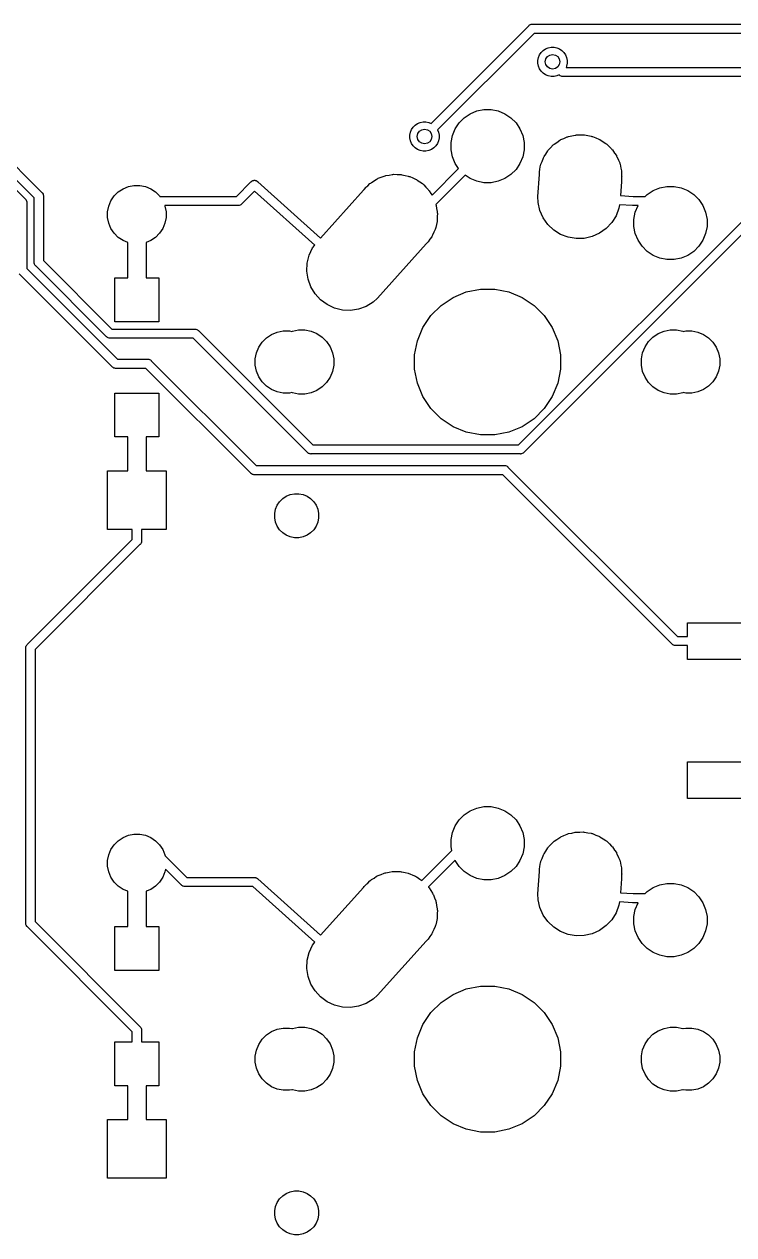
# Model space of a CAD drawing. Extents: x 53 to 306, y -113 to -54.
# Drawn here: x 239.74 to 259.14, y -90.53 to -57.44 of the extents above; entities that cross this region are included whole.
import ezdxf

# ---------------------------------------------------------------- set-up
doc = ezdxf.new("R2010")
doc.units = 0
doc.layers.add('BLACK', color=7, linetype='CONTINUOUS')

msp = doc.modelspace()

# ---------------------------------------------------------------- linework, layer by layer
at = {"layer": 'BLACK', "linetype": 'CONTINUOUS'}
for p, q in [((250.869, -60.1545), (253.538, -57.4854)), ((253.538, -57.4854), (253.542, -57.4807)), ((253.542, -57.4807), (253.547, -57.4768)), ((253.547, -57.4768), (253.561, -57.4651)), ((253.547, -57.4768), (253.547, -57.4768)), ((253.561, -57.4651), (253.583, -57.4535)), ((253.583, -57.4535), (253.606, -57.4463)), ((253.606, -57.4463), (253.625, -57.4445)), ((253.625, -57.4445), (253.631, -57.4439)), ((253.625, -57.4445), (253.625, -57.4445)), ((253.631, -57.4439), (253.637, -57.4445)), ((253.637, -57.4445), (277.527, -57.4445)), ((240.018, -62.1866), (235.656, -57.825)), ((235.801, -57.616), (240.227, -62.0421)), ((253.683, -57.6945), (251.046, -60.3313)), ((277.482, -57.6945), (253.683, -57.6945)), ((253.834, -58.2817), (253.878, -58.2162)), ((253.878, -58.2162), (253.933, -58.1605)), ((253.933, -58.1605), (253.999, -58.1167)), ((253.999, -58.1167), (254.072, -58.0866)), ((254.072, -58.0866), (254.149, -58.0712)), ((254.149, -58.0712), (254.228, -58.0712)), ((254.228, -58.0712), (254.305, -58.0866)), ((254.305, -58.0866), (254.378, -58.1167)), ((254.378, -58.1167), (254.443, -58.1605)), ((254.443, -58.1605), (254.499, -58.2162)), ((254.499, -58.2162), (254.543, -58.2817)), ((253.788, -58.4318), (253.804, -58.3545)), ((253.788, -58.5106), (253.788, -58.4318)), ((253.804, -58.5879), (253.788, -58.5106)), ((253.804, -58.3545), (253.834, -58.2817)), ((254.543, -58.2817), (254.573, -58.3545)), ((254.573, -58.3545), (254.588, -58.4318)), ((254.588, -58.5106), (254.573, -58.5879)), ((254.588, -58.4318), (254.588, -58.5106)), ((253.834, -58.6607), (253.804, -58.5879)), ((253.878, -58.7262), (253.834, -58.6607)), ((253.933, -58.7819), (253.878, -58.7262)), ((253.999, -58.8257), (253.933, -58.7819)), ((254.072, -58.8558), (253.999, -58.8257)), ((254.149, -58.8712), (254.072, -58.8558)), ((254.228, -58.8712), (254.149, -58.8712)), ((254.305, -58.8558), (254.228, -58.8712)), ((254.37, -58.8291), (254.305, -58.8558)), ((254.375, -58.835), (254.37, -58.8291)), ((254.379, -58.8397), (254.375, -58.835)), ((254.384, -58.8436), (254.379, -58.8397)), ((254.397, -58.854), (254.384, -58.8436)), ((254.384, -58.8436), (254.384, -58.8436)), ((254.398, -58.8553), (254.397, -58.854)), ((254.42, -58.8669), (254.398, -58.8553)), ((254.444, -58.8741), (254.42, -58.8669)), ((254.462, -58.8759), (254.444, -58.8741)), ((254.468, -58.8765), (254.462, -58.8759)), ((254.462, -58.8759), (254.462, -58.8759)), ((254.474, -58.8759), (254.468, -58.8765)), ((276.631, -58.8759), (254.474, -58.8759)), ((254.573, -58.5879), (254.557, -58.6259)), ((254.557, -58.6259), (276.677, -58.6259)), ((236.434, -58.886), (239.776, -62.2287)), ((253.261, -68.9381), (262.846, -59.3524)), ((251.938, -59.8888), (252.12, -59.8134)), ((252.12, -59.8134), (252.314, -59.775)), ((252.314, -59.775), (252.51, -59.775)), ((252.51, -59.775), (252.704, -59.8134)), ((252.704, -59.8134), (252.886, -59.8888)), ((262.991, -59.5615), (253.405, -69.1471)), ((250.377, -60.2574), (250.433, -60.2017)), ((250.433, -60.2017), (250.498, -60.1579)), ((250.498, -60.1579), (250.571, -60.1278)), ((250.571, -60.1278), (250.649, -60.1124)), ((250.649, -60.1124), (250.727, -60.1124)), ((250.727, -60.1124), (250.805, -60.1278)), ((250.805, -60.1278), (250.869, -60.1545)), ((251.526, -60.3013), (251.635, -60.1375)), ((251.635, -60.1375), (251.775, -59.9982)), ((251.775, -59.9982), (251.938, -59.8888)), ((252.886, -59.8888), (253.049, -59.9982)), ((253.049, -59.9982), (253.189, -60.1375)), ((253.189, -60.1375), (253.298, -60.3013)), ((250.288, -60.473), (250.303, -60.3957)), ((250.288, -60.5518), (250.288, -60.473)), ((250.303, -60.3957), (250.333, -60.3229)), ((250.333, -60.3229), (250.377, -60.2574)), ((251.046, -60.3313), (251.073, -60.3957)), ((251.073, -60.3957), (251.088, -60.473)), ((251.088, -60.473), (251.088, -60.5518)), ((251.412, -60.6765), (251.45, -60.4833)), ((251.45, -60.4833), (251.526, -60.3013)), ((253.298, -60.3013), (253.374, -60.4833)), ((253.374, -60.4833), (253.412, -60.6765)), ((254.499, -60.5649), (254.591, -60.5236)), ((254.591, -60.5236), (254.609, -60.5195)), ((254.609, -60.5195), (254.624, -60.5132)), ((254.624, -60.5132), (254.712, -60.4958)), ((254.712, -60.4958), (254.807, -60.4738)), ((254.807, -60.4738), (254.825, -60.4733)), ((254.825, -60.4733), (254.841, -60.47)), ((254.841, -60.47), (254.934, -60.47)), ((254.934, -60.47), (255.028, -60.4671)), ((255.028, -60.4671), (255.045, -60.47)), ((255.045, -60.47), (255.063, -60.47)), ((255.063, -60.47), (255.156, -60.4886)), ((255.156, -60.4886), (255.247, -60.5038)), ((255.247, -60.5038), (255.263, -60.5097)), ((255.263, -60.5097), (255.28, -60.5132)), ((255.28, -60.5132), (255.371, -60.5509)), ((250.303, -60.6291), (250.288, -60.5518)), ((250.333, -60.7019), (250.303, -60.6291)), ((250.377, -60.7674), (250.333, -60.7019)), ((250.433, -60.8231), (250.377, -60.7674)), ((250.498, -60.8669), (250.433, -60.8231)), ((250.571, -60.897), (250.498, -60.8669)), ((250.877, -60.8669), (250.805, -60.897)), ((250.943, -60.8231), (250.877, -60.8669)), ((250.999, -60.7674), (250.943, -60.8231)), ((251.042, -60.7019), (250.999, -60.7674)), ((251.073, -60.6291), (251.042, -60.7019)), ((251.088, -60.5518), (251.073, -60.6291)), ((251.412, -60.8735), (251.412, -60.6765)), ((253.412, -60.6765), (253.412, -60.8735)), ((254.078, -60.8779), (254.136, -60.8198)), ((254.136, -60.8198), (254.208, -60.7431)), ((254.208, -60.7431), (254.224, -60.732)), ((254.224, -60.732), (254.235, -60.7212)), ((254.235, -60.7212), (254.305, -60.6744)), ((254.305, -60.6744), (254.389, -60.6145)), ((254.389, -60.6145), (254.406, -60.6068)), ((254.406, -60.6068), (254.419, -60.598)), ((254.419, -60.598), (254.499, -60.5649)), ((255.371, -60.5509), (255.454, -60.5824)), ((255.454, -60.5824), (255.468, -60.591)), ((255.468, -60.591), (255.485, -60.598)), ((255.485, -60.598), (255.569, -60.6542)), ((255.569, -60.6542), (255.642, -60.6999)), ((255.642, -60.6999), (255.653, -60.7107)), ((255.653, -60.7107), (255.669, -60.7212)), ((255.669, -60.7212), (255.742, -60.7944)), ((255.742, -60.7944), (255.803, -60.8518)), ((255.803, -60.8518), (255.812, -60.8643)), ((255.812, -60.8643), (255.826, -60.8779)), ((250.649, -60.9124), (250.571, -60.897)), ((250.727, -60.9124), (250.649, -60.9124)), ((250.805, -60.897), (250.727, -60.9124)), ((251.45, -61.0667), (251.412, -60.8735)), ((251.526, -61.2487), (251.45, -61.0667)), ((253.374, -61.0667), (253.298, -61.2487)), ((253.412, -60.8735), (253.374, -61.0667)), ((253.87, -61.2668), (253.901, -61.1936)), ((253.901, -61.1936), (253.939, -61.0923)), ((253.939, -61.0923), (253.949, -61.0756)), ((253.949, -61.0756), (253.955, -61.0621)), ((253.955, -61.0621), (254, -60.9952)), ((254, -60.9952), (254.057, -60.9045)), ((254.057, -60.9045), (254.07, -60.8903)), ((254.07, -60.8903), (254.078, -60.8779)), ((255.826, -60.8779), (255.885, -60.9657)), ((255.885, -60.9657), (255.932, -61.0323)), ((255.932, -61.0323), (255.938, -61.0459)), ((255.938, -61.0459), (255.949, -61.0621)), ((255.949, -61.0621), (255.99, -61.1613)), ((255.99, -61.1613), (256.023, -61.2344)), ((250.893, -62.1176), (251.62, -61.39)), ((251.62, -61.39), (251.526, -61.2487)), ((253.189, -61.4125), (253.049, -61.5518)), ((253.298, -61.2487), (253.189, -61.4125)), ((253.827, -61.4842), (253.842, -61.407)), ((253.827, -61.55), (253.827, -61.4842)), ((253.842, -61.407), (253.86, -61.2995)), ((253.86, -61.2995), (253.867, -61.281)), ((253.867, -61.281), (253.87, -61.2668)), ((256.023, -61.2344), (256.026, -61.2486)), ((256.026, -61.2486), (256.034, -61.2668)), ((256.034, -61.2668), (256.055, -61.3733)), ((256.055, -61.3733), (256.073, -61.4504)), ((256.073, -61.4504), (256.073, -61.4647)), ((256.073, -61.4647), (256.077, -61.4842)), ((256.077, -61.4842), (256.077, -61.5933)), ((242.591, -61.8787), (242.745, -61.848)), ((242.745, -61.848), (242.903, -61.848)), ((242.903, -61.848), (243.057, -61.8787)), ((245.548, -62.1477), (245.943, -61.753)), ((245.943, -61.753), (245.945, -61.7508)), ((245.945, -61.7508), (245.952, -61.7444)), ((245.952, -61.7444), (245.954, -61.742)), ((245.954, -61.742), (245.956, -61.7402)), ((245.956, -61.7402), (245.963, -61.7342)), ((245.963, -61.7342), (245.966, -61.7324)), ((245.966, -61.7324), (245.968, -61.7303)), ((245.968, -61.7303), (245.976, -61.7261)), ((245.976, -61.7261), (245.984, -61.7214)), ((245.984, -61.7214), (245.987, -61.7203)), ((245.987, -61.7203), (245.99, -61.7187)), ((245.99, -61.7187), (245.999, -61.7161)), ((245.999, -61.7161), (246.007, -61.713)), ((246.007, -61.713), (246.01, -61.7125)), ((246.01, -61.7125), (246.014, -61.7115)), ((246.014, -61.7115), (246.023, -61.7106)), ((246.023, -61.7106), (246.031, -61.7093)), ((246.031, -61.7093), (246.035, -61.7094)), ((246.035, -61.7094), (246.038, -61.7091)), ((246.038, -61.7091), (246.047, -61.71)), ((246.047, -61.71), (246.056, -61.7104)), ((246.056, -61.7104), (246.059, -61.7112)), ((246.059, -61.7112), (246.063, -61.7115)), ((246.063, -61.7115), (246.071, -61.7141)), ((246.071, -61.7141), (246.08, -61.7162)), ((246.08, -61.7162), (246.083, -61.7177)), ((246.083, -61.7177), (246.086, -61.7187)), ((246.086, -61.7187), (246.094, -61.7229)), ((246.094, -61.7229), (246.102, -61.7266)), ((246.102, -61.7266), (246.105, -61.7287)), ((246.105, -61.7287), (246.108, -61.7303)), ((246.108, -61.7303), (246.115, -61.7359)), ((246.115, -61.7359), (246.117, -61.7376)), ((246.117, -61.7376), (246.12, -61.7398)), ((246.12, -61.7398), (246.127, -61.7459)), ((246.127, -61.7459), (246.129, -61.748)), ((246.129, -61.748), (247.848, -63.2907)), ((249.134, -61.8618), (249.195, -61.8012)), ((249.195, -61.8012), (249.216, -61.7873)), ((249.216, -61.7873), (249.234, -61.7704)), ((249.234, -61.7704), (249.308, -61.7257)), ((249.308, -61.7257), (249.379, -61.678)), ((249.379, -61.678), (249.402, -61.6685)), ((249.402, -61.6685), (249.424, -61.6555)), ((249.424, -61.6555), (249.505, -61.6261)), ((249.505, -61.6261), (249.584, -61.5932)), ((249.584, -61.5932), (249.608, -61.5884)), ((249.608, -61.5884), (249.632, -61.5798)), ((249.632, -61.5798), (249.717, -61.5667)), ((249.717, -61.5667), (249.801, -61.55)), ((249.801, -61.55), (249.826, -61.55)), ((249.826, -61.55), (249.851, -61.5462)), ((249.851, -61.5462), (249.937, -61.55)), ((249.937, -61.55), (250.023, -61.55)), ((250.023, -61.55), (250.047, -61.5549)), ((250.047, -61.5549), (250.072, -61.556)), ((250.072, -61.556), (250.156, -61.5765)), ((250.156, -61.5765), (250.24, -61.5932)), ((250.24, -61.5932), (250.263, -61.6028)), ((250.263, -61.6028), (250.287, -61.6087)), ((250.287, -61.6087), (250.365, -61.6451)), ((250.365, -61.6451), (250.445, -61.678)), ((250.445, -61.678), (250.466, -61.6919)), ((250.466, -61.6919), (250.488, -61.7025)), ((250.488, -61.7025), (250.558, -61.7534)), ((250.558, -61.7534), (250.629, -61.8012)), ((250.629, -61.8012), (250.647, -61.8188)), ((250.647, -61.8188), (250.667, -61.8336)), ((250.667, -61.8336), (250.725, -61.897)), ((251.797, -61.5668), (250.998, -62.3662)), ((251.938, -61.6612), (251.797, -61.5668)), ((252.12, -61.7366), (251.938, -61.6612)), ((252.314, -61.775), (252.12, -61.7366)), ((252.51, -61.775), (252.314, -61.775)), ((252.704, -61.7366), (252.51, -61.775)), ((252.886, -61.6612), (252.704, -61.7366)), ((253.049, -61.5518), (252.886, -61.6612)), ((253.786, -62.1536), (253.827, -61.55)), ((256.069, -61.7471), (256.043, -62.1268)), ((256.077, -61.7058), (256.069, -61.7471)), ((256.077, -61.5933), (256.078, -61.6163)), ((256.078, -61.6163), (256.077, -61.6265)), ((256.077, -61.6265), (256.077, -61.7058)), ((240.018, -63.9475), (240.018, -62.1866)), ((240.227, -62.0421), (240.232, -62.046)), ((240.232, -62.046), (240.235, -62.0507)), ((240.235, -62.0507), (240.235, -62.0507)), ((240.235, -62.0507), (240.244, -62.0617)), ((240.244, -62.0617), (240.247, -62.065)), ((240.247, -62.065), (240.259, -62.0867)), ((240.259, -62.0867), (240.266, -62.1103)), ((240.266, -62.1103), (240.268, -62.1287)), ((240.268, -62.1287), (240.268, -62.1287)), ((240.268, -62.1287), (240.268, -62.1348)), ((240.268, -62.1348), (240.268, -62.1409)), ((240.268, -62.1409), (240.268, -63.9018)), ((242.115, -62.2691), (242.203, -62.138)), ((242.203, -62.138), (242.314, -62.0266)), ((242.314, -62.0266), (242.445, -61.939)), ((242.445, -61.939), (242.591, -61.8787)), ((243.057, -61.8787), (243.203, -61.939)), ((243.203, -61.939), (243.334, -62.0266)), ((243.334, -62.0266), (243.445, -62.138)), ((243.445, -62.138), (243.452, -62.1477)), ((243.452, -62.1477), (245.548, -62.1477)), ((246.043, -62.0068), (245.693, -62.3567)), ((247.686, -63.4813), (246.043, -62.0068)), ((247.848, -63.2907), (249.021, -61.9833)), ((249.021, -61.9833), (249.038, -61.9579)), ((249.038, -61.9579), (249.095, -61.9012)), ((249.095, -61.9012), (249.112, -61.8825)), ((249.112, -61.8825), (249.134, -61.8618)), ((250.725, -61.897), (250.786, -61.9579)), ((250.786, -61.9579), (250.8, -61.9786)), ((250.8, -61.9786), (250.817, -61.997)), ((250.817, -61.997), (250.861, -62.0705)), ((250.861, -62.0705), (250.893, -62.1176)), ((253.791, -62.3196), (253.786, -62.1536)), ((256.043, -62.1268), (256.39, -62.1504)), ((256.39, -62.1504), (256.722, -62.1504)), ((256.722, -62.1504), (256.775, -62.0982)), ((256.775, -62.0982), (256.938, -61.9888)), ((256.938, -61.9888), (257.12, -61.9134)), ((257.12, -61.9134), (257.314, -61.875)), ((257.314, -61.875), (257.51, -61.875)), ((257.51, -61.875), (257.704, -61.9134)), ((257.704, -61.9134), (257.886, -61.9888)), ((257.886, -61.9888), (258.049, -62.0982)), ((258.049, -62.0982), (258.189, -62.2375)), ((239.776, -62.2287), (239.781, -62.2326)), ((239.781, -62.2326), (239.785, -62.2373)), ((239.785, -62.2373), (239.785, -62.2373)), ((239.785, -62.2373), (239.795, -62.2491)), ((239.795, -62.2491), (239.797, -62.2516)), ((239.797, -62.2516), (239.808, -62.2733)), ((239.808, -62.2733), (239.816, -62.2969)), ((239.816, -62.2969), (239.817, -62.3153)), ((239.817, -62.3153), (239.817, -62.3153)), ((239.817, -62.3153), (239.818, -62.3214)), ((239.818, -62.3214), (239.817, -62.3275)), ((239.817, -62.3275), (239.817, -64.1214)), ((242.024, -62.5692), (242.055, -62.4146)), ((242.055, -62.4146), (242.115, -62.2691)), ((245.594, -62.3977), (243.586, -62.3977)), ((243.586, -62.3977), (243.593, -62.4146)), ((243.593, -62.4146), (243.624, -62.5692)), ((245.6, -62.3983), (245.594, -62.3977)), ((245.606, -62.3977), (245.6, -62.3983)), ((245.625, -62.3959), (245.606, -62.3977)), ((245.606, -62.3977), (245.606, -62.3977)), ((245.648, -62.3887), (245.625, -62.3959)), ((245.67, -62.3771), (245.648, -62.3887)), ((245.689, -62.3615), (245.67, -62.3771)), ((245.693, -62.3567), (245.689, -62.3615)), ((250.998, -62.3662), (250.999, -62.3714)), ((250.999, -62.3714), (251.007, -62.3948)), ((251.007, -62.3948), (251.02, -62.4796)), ((251.02, -62.4796), (251.037, -62.5642)), ((253.841, -62.5356), (253.791, -62.3196)), ((256.003, -62.4704), (255.925, -62.6776)), ((256.019, -62.3757), (256.003, -62.4704)), ((256.375, -62.4), (256.019, -62.3757)), ((256.379, -62.4004), (256.375, -62.4)), ((256.381, -62.4004), (256.379, -62.4004)), ((256.383, -62.4005), (256.381, -62.4004)), ((256.387, -62.4004), (256.383, -62.4005)), ((256.526, -62.4004), (256.387, -62.4004)), ((256.45, -62.5833), (256.526, -62.4013)), ((256.526, -62.4013), (256.526, -62.4004)), ((258.189, -62.2375), (258.298, -62.4013)), ((258.298, -62.4013), (258.374, -62.5833)), ((242.024, -62.7268), (242.024, -62.5692)), ((242.055, -62.8814), (242.024, -62.7268)), ((243.624, -62.7268), (243.593, -62.8814)), ((243.624, -62.5692), (243.624, -62.7268)), ((251.031, -62.8352), (251.011, -62.9185)), ((251.032, -62.8104), (251.031, -62.8352)), ((251.037, -62.7858), (251.032, -62.8104)), ((251.037, -62.5642), (251.037, -62.5892)), ((251.037, -62.5892), (251.041, -62.6139)), ((251.041, -62.6139), (251.037, -62.6995)), ((251.037, -62.6995), (251.037, -62.7858)), ((253.932, -62.7377), (253.841, -62.5356)), ((254.06, -62.9181), (253.932, -62.7377)), ((255.925, -62.6776), (255.807, -62.8655)), ((256.412, -62.7765), (256.45, -62.5833)), ((256.412, -62.9735), (256.412, -62.7765)), ((258.374, -62.5833), (258.412, -62.7765)), ((258.412, -62.7765), (258.412, -62.9735)), ((242.115, -63.0269), (242.055, -62.8814)), ((242.203, -63.158), (242.115, -63.0269)), ((242.314, -63.2694), (242.203, -63.158)), ((243.445, -63.158), (243.334, -63.2694)), ((243.533, -63.0269), (243.445, -63.158)), ((243.593, -62.8814), (243.533, -63.0269)), ((250.942, -63.1282), (250.909, -63.2079)), ((250.978, -63.0505), (250.942, -63.1282)), ((250.984, -63.0263), (250.978, -63.0505)), ((250.994, -63.0031), (250.984, -63.0263)), ((251.011, -62.9185), (250.994, -63.0031)), ((254.221, -63.07), (254.06, -62.9181)), ((254.409, -63.1876), (254.221, -63.07)), ((255.475, -63.1555), (255.273, -63.2464)), ((255.655, -63.0269), (255.475, -63.1555)), ((255.807, -62.8655), (255.655, -63.0269)), ((256.45, -63.1667), (256.412, -62.9735)), ((256.526, -63.3487), (256.45, -63.1667)), ((258.374, -63.1667), (258.298, -63.3487)), ((258.412, -62.9735), (258.374, -63.1667)), ((242.445, -63.357), (242.314, -63.2694)), ((242.574, -63.4104), (242.445, -63.357)), ((242.574, -64.373), (242.574, -63.4104)), ((243.203, -63.357), (243.074, -63.4104)), ((243.074, -63.4104), (243.074, -64.373)), ((243.334, -63.2694), (243.203, -63.357)), ((247.629, -63.5587), (247.686, -63.4813)), ((250.729, -63.4491), (249.402, -64.9274)), ((250.786, -63.3921), (250.729, -63.4491)), ((250.834, -63.3204), (250.786, -63.3921)), ((250.885, -63.2513), (250.834, -63.3204)), ((250.895, -63.2287), (250.885, -63.2513)), ((250.909, -63.2079), (250.895, -63.2287)), ((254.617, -63.2662), (254.409, -63.1876)), ((254.835, -63.3028), (254.617, -63.2662)), ((255.057, -63.2962), (254.835, -63.3028)), ((255.273, -63.2464), (255.057, -63.2962)), ((256.635, -63.5125), (256.526, -63.3487)), ((256.775, -63.6518), (256.635, -63.5125)), ((258.189, -63.5125), (258.049, -63.6518)), ((258.298, -63.3487), (258.189, -63.5125)), ((247.483, -63.9747), (247.536, -63.7595)), ((247.536, -63.7595), (247.629, -63.5587)), ((256.938, -63.7612), (256.775, -63.6518)), ((257.12, -63.8366), (256.938, -63.7612)), ((257.314, -63.875), (257.12, -63.8366)), ((257.704, -63.8366), (257.51, -63.875)), ((257.886, -63.7612), (257.704, -63.8366)), ((258.049, -63.6518), (257.886, -63.7612)), ((239.817, -64.1214), (242.295, -66.5988)), ((240.017, -63.9536), (240.018, -63.9475)), ((240.02, -63.9781), (240.017, -63.9536)), ((240.027, -64.0017), (240.02, -63.9781)), ((240.038, -64.0234), (240.027, -64.0017)), ((240.046, -64.0331), (240.038, -64.0234)), ((240.054, -64.0424), (240.046, -64.0331)), ((240.059, -64.0463), (240.054, -64.0424)), ((241.995, -65.9825), (240.059, -64.0463)), ((240.268, -63.9018), (242.139, -65.7734)), ((247.473, -64.1961), (247.483, -63.9747)), ((257.51, -63.875), (257.314, -63.875)), ((242.15, -66.8079), (239.608, -64.2659)), ((242.224, -65.573), (242.224, -64.373)), ((242.224, -64.373), (242.574, -64.373)), ((243.074, -64.373), (243.424, -64.373)), ((243.424, -64.373), (243.424, -65.573)), ((247.507, -64.4152), (247.473, -64.1961)), ((247.583, -64.6234), (247.507, -64.4152)), ((247.697, -64.813), (247.583, -64.6234)), ((247.847, -64.9764), (247.697, -64.813)), ((251.468, -64.908), (251.83, -64.7577)), ((251.83, -64.7577), (252.216, -64.6811)), ((252.216, -64.6811), (252.608, -64.6811)), ((252.608, -64.6811), (252.994, -64.7577)), ((252.994, -64.7577), (253.356, -64.908)), ((248.026, -65.1075), (247.847, -64.9764)), ((248.227, -65.2013), (248.026, -65.1075)), ((249.09, -65.1545), (248.882, -65.2302)), ((249.28, -65.0396), (249.09, -65.1545)), ((249.402, -64.9274), (249.28, -65.0396)), ((250.863, -65.404), (251.141, -65.1262)), ((251.141, -65.1262), (251.468, -64.908)), ((253.356, -64.908), (253.683, -65.1262)), ((253.683, -65.1262), (253.961, -65.404)), ((248.442, -65.254), (248.227, -65.2013)), ((248.663, -65.2638), (248.442, -65.254)), ((248.882, -65.2302), (248.663, -65.2638)), ((250.645, -65.7305), (250.863, -65.404)), ((253.961, -65.404), (254.179, -65.7305)), ((242.139, -65.7734), (244.409, -65.7734)), ((243.424, -65.573), (242.224, -65.573)), ((244.409, -65.7734), (244.415, -65.7728)), ((244.415, -65.7728), (244.421, -65.7734)), ((244.421, -65.7734), (244.421, -65.7734)), ((244.421, -65.7734), (244.44, -65.7752)), ((244.44, -65.7752), (244.463, -65.7824)), ((244.463, -65.7824), (244.485, -65.794)), ((244.485, -65.794), (244.504, -65.8096)), ((244.504, -65.8096), (244.508, -65.8144)), ((244.508, -65.8144), (247.632, -68.9381)), ((246.664, -65.8577), (246.828, -65.825)), ((246.828, -65.825), (246.996, -65.825)), ((246.996, -65.825), (247.065, -65.8387)), ((247.077, -65.8336), (247.246, -65.8)), ((247.246, -65.8), (247.418, -65.8)), ((247.418, -65.8), (247.587, -65.8336)), ((250.495, -66.0934), (250.645, -65.7305)), ((254.179, -65.7305), (254.329, -66.0934)), ((257.237, -65.8336), (257.406, -65.8)), ((257.406, -65.8), (257.578, -65.8)), ((257.578, -65.8), (257.747, -65.8336)), ((257.759, -65.8387), (257.828, -65.825)), ((257.828, -65.825), (257.996, -65.825)), ((257.996, -65.825), (258.16, -65.8577)), ((241.999, -65.9872), (241.995, -65.9825)), ((242.003, -65.9911), (241.999, -65.9872)), ((242.009, -65.9953), (242.003, -65.9911)), ((242.003, -65.9911), (242.003, -65.9911)), ((242.018, -66.0028), (242.009, -65.9953)), ((242.039, -66.0144), (242.018, -66.0028)), ((242.063, -66.0216), (242.039, -66.0144)), ((242.081, -66.0234), (242.063, -66.0216)), ((242.087, -66.024), (242.081, -66.0234)), ((242.081, -66.0234), (242.081, -66.0234)), ((242.094, -66.0234), (242.087, -66.024)), ((244.363, -66.0234), (242.094, -66.0234)), ((247.487, -69.1472), (244.363, -66.0234)), ((246.159, -66.2724), (246.252, -66.1332)), ((246.252, -66.1332), (246.37, -66.0148)), ((246.37, -66.0148), (246.509, -65.9217)), ((246.509, -65.9217), (246.664, -65.8577)), ((247.065, -65.8387), (247.077, -65.8336)), ((247.587, -65.8336), (247.746, -65.8996)), ((247.746, -65.8996), (247.89, -65.9953)), ((247.89, -65.9953), (248.012, -66.1172)), ((248.012, -66.1172), (248.107, -66.2605)), ((250.418, -66.4786), (250.495, -66.0934)), ((254.329, -66.0934), (254.406, -66.4786)), ((256.717, -66.2605), (256.812, -66.1172)), ((256.812, -66.1172), (256.934, -65.9953)), ((256.934, -65.9953), (257.078, -65.8996)), ((257.078, -65.8996), (257.237, -65.8336)), ((257.747, -65.8336), (257.759, -65.8387)), ((258.16, -65.8577), (258.315, -65.9217)), ((258.315, -65.9217), (258.454, -66.0148)), ((258.454, -66.0148), (258.572, -66.1332)), ((258.572, -66.1332), (258.665, -66.2724)), ((246.062, -66.5913), (246.095, -66.4271)), ((246.095, -66.4271), (246.159, -66.2724)), ((248.107, -66.2605), (248.173, -66.4198)), ((248.173, -66.4198), (248.207, -66.5888)), ((250.418, -66.8714), (250.418, -66.4786)), ((254.406, -66.4786), (254.406, -66.8714)), ((256.617, -66.5888), (256.651, -66.4198)), ((256.651, -66.4198), (256.717, -66.2605)), ((258.665, -66.2724), (258.729, -66.4271)), ((258.729, -66.4271), (258.762, -66.5913)), ((242.154, -66.8126), (242.15, -66.8079)), ((242.159, -66.8165), (242.154, -66.8126)), ((242.173, -66.8282), (242.159, -66.8165)), ((242.159, -66.8165), (242.159, -66.8165)), ((242.295, -66.5988), (243.118, -66.5988)), ((243.118, -66.5988), (243.124, -66.5982)), ((243.124, -66.5982), (243.13, -66.5988)), ((243.13, -66.5988), (243.13, -66.5988)), ((243.13, -66.5988), (243.149, -66.6006)), ((243.149, -66.6006), (243.172, -66.6078)), ((243.172, -66.6078), (243.194, -66.6194)), ((243.194, -66.6194), (243.213, -66.635)), ((243.213, -66.635), (243.217, -66.6398)), ((243.217, -66.6398), (246.081, -69.5039)), ((246.062, -66.7587), (246.062, -66.5913)), ((246.095, -66.9229), (246.062, -66.7587)), ((248.207, -66.7612), (248.173, -66.9302)), ((248.207, -66.5888), (248.207, -66.7612)), ((256.617, -66.7612), (256.617, -66.5888)), ((256.651, -66.9302), (256.617, -66.7612)), ((258.762, -66.7587), (258.729, -66.9229)), ((258.762, -66.5913), (258.762, -66.7587)), ((242.195, -66.8398), (242.173, -66.8282)), ((242.218, -66.847), (242.195, -66.8398)), ((242.237, -66.8488), (242.218, -66.847)), ((242.243, -66.8494), (242.237, -66.8488)), ((242.237, -66.8488), (242.237, -66.8488)), ((242.249, -66.8488), (242.243, -66.8494)), ((243.072, -66.8488), (242.249, -66.8488)), ((245.937, -69.7129), (243.072, -66.8488)), ((246.159, -67.0776), (246.095, -66.9229)), ((246.252, -67.2168), (246.159, -67.0776)), ((248.107, -67.0895), (248.012, -67.2328)), ((248.173, -66.9302), (248.107, -67.0895)), ((250.495, -67.2566), (250.418, -66.8714)), ((254.406, -66.8714), (254.329, -67.2566)), ((256.717, -67.0895), (256.651, -66.9302)), ((256.812, -67.2328), (256.717, -67.0895)), ((258.665, -67.0776), (258.572, -67.2168)), ((258.729, -66.9229), (258.665, -67.0776)), ((246.37, -67.3352), (246.252, -67.2168)), ((246.509, -67.4283), (246.37, -67.3352)), ((246.664, -67.4923), (246.509, -67.4283)), ((247.746, -67.4504), (247.587, -67.5164)), ((247.89, -67.3547), (247.746, -67.4504)), ((248.012, -67.2328), (247.89, -67.3547)), ((250.645, -67.6195), (250.495, -67.2566)), ((254.329, -67.2566), (254.179, -67.6195)), ((256.934, -67.3547), (256.812, -67.2328)), ((257.078, -67.4504), (256.934, -67.3547)), ((257.237, -67.5164), (257.078, -67.4504)), ((258.315, -67.4283), (258.16, -67.4923)), ((258.454, -67.3352), (258.315, -67.4283)), ((258.572, -67.2168), (258.454, -67.3352)), ((242.224, -68.723), (242.224, -67.523)), ((242.224, -67.523), (243.424, -67.523)), ((243.424, -67.523), (243.424, -68.723)), ((246.828, -67.525), (246.664, -67.4923)), ((246.996, -67.525), (246.828, -67.525)), ((247.065, -67.5113), (246.996, -67.525)), ((247.077, -67.5164), (247.065, -67.5113)), ((247.246, -67.55), (247.077, -67.5164)), ((247.418, -67.55), (247.246, -67.55)), ((247.587, -67.5164), (247.418, -67.55)), ((250.863, -67.946), (250.645, -67.6195)), ((254.179, -67.6195), (253.961, -67.946)), ((257.406, -67.55), (257.237, -67.5164)), ((257.578, -67.55), (257.406, -67.55)), ((257.747, -67.5164), (257.578, -67.55)), ((257.759, -67.5113), (257.747, -67.5164)), ((257.828, -67.525), (257.759, -67.5113)), ((257.996, -67.525), (257.828, -67.525)), ((258.16, -67.4923), (257.996, -67.525)), ((251.141, -68.2238), (250.863, -67.946)), ((253.961, -67.946), (253.683, -68.2238)), ((251.468, -68.442), (251.141, -68.2238)), ((251.83, -68.5923), (251.468, -68.442)), ((253.356, -68.442), (252.994, -68.5923)), ((253.683, -68.2238), (253.356, -68.442)), ((242.574, -68.723), (242.224, -68.723)), ((242.574, -69.648), (242.574, -68.723)), ((243.424, -68.723), (243.074, -68.723)), ((243.074, -68.723), (243.074, -69.648)), ((252.216, -68.6689), (251.83, -68.5923)), ((252.608, -68.6689), (252.216, -68.6689)), ((252.994, -68.5923), (252.608, -68.6689)), ((247.632, -68.9381), (253.261, -68.9381)), ((247.491, -69.1519), (247.487, -69.1472)), ((247.496, -69.1558), (247.491, -69.1519)), ((247.51, -69.1675), (247.496, -69.1558)), ((247.519, -69.1725), (247.51, -69.1675)), ((247.532, -69.1791), (247.519, -69.1725)), ((247.555, -69.1863), (247.532, -69.1791)), ((247.574, -69.1881), (247.555, -69.1863)), ((247.58, -69.1887), (247.574, -69.1881)), ((247.574, -69.1881), (247.574, -69.1881)), ((247.586, -69.1881), (247.58, -69.1887)), ((253.306, -69.1881), (247.586, -69.1881)), ((253.313, -69.1887), (253.306, -69.1881)), ((253.319, -69.1881), (253.313, -69.1887)), ((253.337, -69.1863), (253.319, -69.1881)), ((253.319, -69.1881), (253.319, -69.1881)), ((253.361, -69.1791), (253.337, -69.1863)), ((253.382, -69.1675), (253.361, -69.1791)), ((253.401, -69.1519), (253.382, -69.1675)), ((253.405, -69.1471), (253.401, -69.1519)), ((242.024, -71.248), (242.024, -69.648)), ((242.024, -69.648), (242.574, -69.648)), ((243.074, -69.648), (243.624, -69.648)), ((243.624, -69.648), (243.624, -71.248)), ((245.94, -69.7177), (245.937, -69.7129)), ((245.945, -69.7216), (245.94, -69.7177)), ((245.96, -69.7333), (245.945, -69.7216)), ((245.981, -69.7449), (245.96, -69.7333)), ((246.005, -69.7521), (245.981, -69.7449)), ((246.023, -69.7539), (246.005, -69.7521)), ((246.029, -69.7545), (246.023, -69.7539)), ((246.023, -69.7539), (246.023, -69.7539)), ((246.035, -69.7539), (246.029, -69.7545)), ((252.826, -69.7539), (246.035, -69.7539)), ((246.081, -69.5039), (252.871, -69.5039)), ((257.456, -74.3841), (252.826, -69.7539)), ((252.871, -69.5039), (252.878, -69.5033)), ((252.878, -69.5033), (252.884, -69.5039)), ((252.884, -69.5039), (252.884, -69.5039)), ((252.884, -69.5039), (252.902, -69.5057)), ((252.902, -69.5057), (252.926, -69.5129)), ((252.926, -69.5129), (252.947, -69.5245)), ((252.947, -69.5245), (252.966, -69.5401)), ((252.966, -69.5401), (252.97, -69.5449)), ((252.97, -69.5449), (257.6, -74.175)), ((246.726, -70.4925), (246.81, -70.4089)), ((246.81, -70.4089), (246.908, -70.3433)), ((246.908, -70.3433), (247.017, -70.2981)), ((247.017, -70.2981), (247.133, -70.275)), ((247.133, -70.275), (247.251, -70.275)), ((247.251, -70.275), (247.367, -70.2981)), ((247.367, -70.2981), (247.476, -70.3433)), ((247.476, -70.3433), (247.574, -70.4089)), ((247.574, -70.4089), (247.658, -70.4925)), ((246.592, -70.8159), (246.615, -70.7)), ((246.615, -70.7), (246.66, -70.5908)), ((246.66, -70.5908), (246.726, -70.4925)), ((247.658, -70.4925), (247.724, -70.5908)), ((247.724, -70.5908), (247.769, -70.7)), ((247.769, -70.7), (247.792, -70.8159)), ((246.592, -70.9341), (246.592, -70.8159)), ((246.615, -71.05), (246.592, -70.9341)), ((246.66, -71.1592), (246.615, -71.05)), ((247.769, -71.05), (247.724, -71.1592)), ((247.792, -70.9341), (247.769, -71.05)), ((247.792, -70.8159), (247.792, -70.9341)), ((242.699, -71.248), (242.024, -71.248)), ((242.699, -71.5215), (242.699, -71.248)), ((243.624, -71.248), (242.949, -71.248)), ((242.949, -71.248), (242.949, -71.5672)), ((246.726, -71.2575), (246.66, -71.1592)), ((246.81, -71.341), (246.726, -71.2575)), ((246.908, -71.4067), (246.81, -71.341)), ((247.017, -71.4519), (246.908, -71.4067)), ((247.133, -71.475), (247.017, -71.4519)), ((247.367, -71.4519), (247.251, -71.475)), ((247.476, -71.4067), (247.367, -71.4519)), ((247.574, -71.341), (247.476, -71.4067)), ((247.658, -71.2575), (247.574, -71.341)), ((247.724, -71.1592), (247.658, -71.2575)), ((239.832, -74.3886), (242.699, -71.5215)), ((242.908, -71.666), (240.041, -74.5331)), ((242.913, -71.6621), (242.908, -71.666)), ((242.917, -71.6574), (242.913, -71.6621)), ((242.928, -71.6431), (242.917, -71.6574)), ((242.94, -71.6214), (242.928, -71.6431)), ((242.947, -71.5978), (242.94, -71.6214)), ((242.949, -71.5794), (242.947, -71.5978)), ((242.949, -71.5672), (242.95, -71.5733)), ((242.95, -71.5733), (242.949, -71.5794)), ((242.949, -71.5794), (242.949, -71.5794)), ((247.251, -71.475), (247.133, -71.475)), ((257.874, -74.175), (257.874, -73.8)), ((257.874, -73.8), (259.574, -73.8)), ((239.8, -74.4332), (239.812, -74.4115)), ((239.812, -74.4115), (239.827, -74.3925)), ((239.827, -74.3925), (239.832, -74.3886)), ((257.46, -74.3888), (257.456, -74.3841)), ((257.465, -74.3927), (257.46, -74.3888)), ((257.479, -74.4044), (257.465, -74.3927)), ((257.492, -74.4115), (257.479, -74.4044)), ((257.501, -74.416), (257.492, -74.4115)), ((257.524, -74.4232), (257.501, -74.416)), ((257.543, -74.425), (257.524, -74.4232)), ((257.549, -74.4256), (257.543, -74.425)), ((257.543, -74.425), (257.543, -74.425)), ((257.555, -74.425), (257.549, -74.4256)), ((257.874, -74.425), (257.555, -74.425)), ((257.6, -74.175), (257.874, -74.175)), ((257.874, -74.8), (257.874, -74.425)), ((239.79, -74.4813), (239.791, -74.4752)), ((239.791, -74.4874), (239.79, -74.4813)), ((239.791, -74.4752), (239.793, -74.4568)), ((239.791, -74.4752), (239.791, -74.4752)), ((239.791, -82.0126), (239.791, -74.4874)), ((239.793, -74.4568), (239.8, -74.4332)), ((240.041, -74.5331), (240.041, -81.9669)), ((259.574, -74.8), (257.874, -74.8)), ((257.874, -78.6), (257.874, -77.6)), ((257.874, -77.6), (259.574, -77.6)), ((259.574, -78.6), (257.874, -78.6)), ((251.635, -79.1875), (251.775, -79.0482)), ((251.775, -79.0482), (251.938, -78.9388)), ((251.938, -78.9388), (252.12, -78.8634)), ((252.12, -78.8634), (252.314, -78.825)), ((252.314, -78.825), (252.51, -78.825)), ((252.51, -78.825), (252.704, -78.8634)), ((252.704, -78.8634), (252.886, -78.9388)), ((252.886, -78.9388), (253.049, -79.0482)), ((253.049, -79.0482), (253.189, -79.1875)), ((251.45, -79.5333), (251.526, -79.3513)), ((251.526, -79.3513), (251.635, -79.1875)), ((253.189, -79.1875), (253.298, -79.3513)), ((253.298, -79.3513), (253.374, -79.5333)), ((242.314, -79.7556), (242.445, -79.668)), ((242.445, -79.668), (242.591, -79.6077)), ((242.591, -79.6077), (242.745, -79.577)), ((242.745, -79.577), (242.903, -79.577)), ((242.903, -79.577), (243.057, -79.6077)), ((243.057, -79.6077), (243.203, -79.668)), ((243.203, -79.668), (243.334, -79.7556)), ((251.412, -79.7265), (251.45, -79.5333)), ((253.374, -79.5333), (253.412, -79.7265)), ((254.235, -79.7712), (254.305, -79.7244)), ((254.305, -79.7244), (254.389, -79.6645)), ((254.389, -79.6645), (254.406, -79.6568)), ((254.406, -79.6568), (254.419, -79.648)), ((254.419, -79.648), (254.499, -79.6149)), ((254.499, -79.6149), (254.591, -79.5736)), ((254.591, -79.5736), (254.609, -79.5695)), ((254.609, -79.5695), (254.624, -79.5632)), ((254.624, -79.5632), (254.712, -79.5458)), ((254.712, -79.5458), (254.807, -79.5238)), ((254.807, -79.5238), (254.825, -79.5233)), ((254.825, -79.5233), (254.841, -79.52)), ((254.841, -79.52), (254.934, -79.52)), ((254.934, -79.52), (255.028, -79.5171)), ((255.028, -79.5171), (255.045, -79.52)), ((255.045, -79.52), (255.063, -79.52)), ((255.063, -79.52), (255.156, -79.5386)), ((255.156, -79.5386), (255.247, -79.5538)), ((255.247, -79.5538), (255.263, -79.5597)), ((255.263, -79.5597), (255.28, -79.5632)), ((255.28, -79.5632), (255.371, -79.6009)), ((255.371, -79.6009), (255.454, -79.6324)), ((255.454, -79.6324), (255.468, -79.641)), ((255.468, -79.641), (255.485, -79.648)), ((255.485, -79.648), (255.569, -79.7042)), ((255.569, -79.7042), (255.642, -79.7499)), ((242.055, -80.1436), (242.115, -79.9981)), ((242.115, -79.9981), (242.203, -79.867)), ((242.203, -79.867), (242.314, -79.7556)), ((243.334, -79.7556), (243.445, -79.867)), ((243.445, -79.867), (243.533, -79.9981)), ((243.533, -79.9981), (243.593, -80.1436)), ((250.617, -80.8431), (251.433, -80.0275)), ((251.412, -79.9235), (251.412, -79.7265)), ((251.433, -80.0275), (251.412, -79.9235)), ((253.412, -79.9235), (253.374, -80.1167)), ((253.412, -79.7265), (253.412, -79.9235)), ((253.955, -80.1121), (254, -80.0452)), ((254, -80.0452), (254.057, -79.9545)), ((254.057, -79.9545), (254.07, -79.9403)), ((254.07, -79.9403), (254.078, -79.9279)), ((254.078, -79.9279), (254.136, -79.8698)), ((254.136, -79.8698), (254.208, -79.7931)), ((254.208, -79.7931), (254.224, -79.782)), ((254.224, -79.782), (254.235, -79.7712)), ((255.642, -79.7499), (255.653, -79.7607)), ((255.653, -79.7607), (255.669, -79.7712)), ((255.669, -79.7712), (255.742, -79.8444)), ((255.742, -79.8444), (255.803, -79.9018)), ((255.803, -79.9018), (255.812, -79.9143)), ((255.812, -79.9143), (255.826, -79.9279)), ((255.826, -79.9279), (255.885, -80.0157)), ((255.885, -80.0157), (255.932, -80.0823)), ((242.024, -80.2982), (242.055, -80.1436)), ((242.024, -80.4558), (242.024, -80.2982)), ((243.593, -80.1436), (243.598, -80.1675)), ((243.598, -80.1675), (244.19, -80.7598)), ((251.523, -80.2911), (250.794, -81.0199)), ((251.526, -80.2987), (251.523, -80.2911)), ((251.635, -80.4625), (251.526, -80.2987)), ((253.298, -80.2987), (253.189, -80.4625)), ((253.374, -80.1167), (253.298, -80.2987)), ((253.842, -80.457), (253.86, -80.3495)), ((253.86, -80.3495), (253.867, -80.331)), ((253.867, -80.331), (253.87, -80.3169)), ((253.87, -80.3169), (253.901, -80.2436)), ((253.901, -80.2436), (253.939, -80.1423)), ((253.939, -80.1423), (253.949, -80.1256)), ((253.949, -80.1256), (253.955, -80.1121)), ((255.932, -80.0823), (255.938, -80.0959)), ((255.938, -80.0959), (255.949, -80.1121)), ((255.949, -80.1121), (255.99, -80.2113)), ((255.99, -80.2113), (256.023, -80.2844)), ((256.023, -80.2844), (256.026, -80.2986)), ((256.026, -80.2986), (256.034, -80.3169)), ((256.034, -80.3169), (256.055, -80.4233)), ((242.055, -80.6104), (242.024, -80.4558)), ((242.115, -80.7559), (242.055, -80.6104)), ((243.593, -80.6104), (243.533, -80.7559)), ((243.609, -80.5319), (243.593, -80.6104)), ((244.046, -80.9689), (243.609, -80.5319)), ((249.402, -80.7185), (249.424, -80.7055)), ((249.424, -80.7055), (249.505, -80.6761)), ((249.505, -80.6761), (249.584, -80.6432)), ((249.584, -80.6432), (249.608, -80.6384)), ((249.608, -80.6384), (249.632, -80.6298)), ((249.632, -80.6298), (249.717, -80.6167)), ((249.717, -80.6167), (249.801, -80.6)), ((249.801, -80.6), (249.826, -80.6)), ((249.826, -80.6), (249.851, -80.5962)), ((249.851, -80.5962), (249.937, -80.6)), ((249.937, -80.6), (250.023, -80.6)), ((250.023, -80.6), (250.047, -80.6049)), ((250.047, -80.6049), (250.072, -80.606)), ((250.072, -80.606), (250.156, -80.6265)), ((250.156, -80.6265), (250.24, -80.6432)), ((250.24, -80.6432), (250.263, -80.6528)), ((250.263, -80.6528), (250.287, -80.6587)), ((250.287, -80.6587), (250.365, -80.6951)), ((250.365, -80.6951), (250.445, -80.728)), ((251.775, -80.6018), (251.635, -80.4625)), ((251.938, -80.7112), (251.775, -80.6018)), ((252.12, -80.7866), (251.938, -80.7112)), ((252.886, -80.7112), (252.704, -80.7866)), ((253.049, -80.6018), (252.886, -80.7112)), ((253.189, -80.4625), (253.049, -80.6018)), ((253.786, -81.2036), (253.827, -80.6)), ((253.827, -80.5342), (253.842, -80.457)), ((253.827, -80.6), (253.827, -80.5342)), ((256.055, -80.4233), (256.073, -80.5003)), ((256.073, -80.5003), (256.073, -80.5147)), ((256.073, -80.5147), (256.077, -80.5342)), ((256.077, -80.5342), (256.077, -80.6433)), ((256.077, -80.6433), (256.078, -80.6663)), ((256.078, -80.6663), (256.077, -80.6765)), ((256.077, -80.6765), (256.077, -80.7558)), ((242.203, -80.887), (242.115, -80.7559)), ((242.314, -80.9984), (242.203, -80.887)), ((242.445, -81.086), (242.314, -80.9984)), ((243.334, -80.9984), (243.203, -81.086)), ((243.445, -80.887), (243.334, -80.9984)), ((243.533, -80.7559), (243.445, -80.887)), ((244.05, -80.9736), (244.046, -80.9689)), ((244.054, -80.9775), (244.05, -80.9736)), ((244.069, -80.9892), (244.054, -80.9775)), ((244.083, -80.9968), (244.069, -80.9892)), ((244.09, -81.0008), (244.083, -80.9968)), ((244.114, -81.008), (244.09, -81.0008)), ((244.132, -81.0098), (244.114, -81.008)), ((244.138, -81.0104), (244.132, -81.0098)), ((244.132, -81.0098), (244.132, -81.0098)), ((244.145, -81.0098), (244.138, -81.0104)), ((245.99, -81.0098), (244.145, -81.0098)), ((244.19, -80.7598), (246.028, -80.7598)), ((247.686, -82.5313), (245.99, -81.0098)), ((246.028, -80.7598), (246.031, -80.7593)), ((246.031, -80.7593), (246.035, -80.7594)), ((246.035, -80.7594), (246.038, -80.7591)), ((246.038, -80.7591), (246.047, -80.76)), ((246.047, -80.76), (246.056, -80.7604)), ((246.056, -80.7604), (246.059, -80.7612)), ((246.059, -80.7612), (246.063, -80.7615)), ((246.063, -80.7615), (246.071, -80.7641)), ((246.071, -80.7641), (246.08, -80.7662)), ((246.08, -80.7662), (246.083, -80.7677)), ((246.083, -80.7677), (246.086, -80.7687)), ((246.086, -80.7687), (246.094, -80.7729)), ((246.094, -80.7729), (246.102, -80.7766)), ((246.102, -80.7766), (246.105, -80.7787)), ((246.105, -80.7787), (246.108, -80.7803)), ((246.108, -80.7803), (246.115, -80.7859)), ((246.115, -80.7859), (246.117, -80.7876)), ((246.117, -80.7876), (246.12, -80.7898)), ((246.12, -80.7898), (246.127, -80.7959)), ((246.127, -80.7959), (246.129, -80.798)), ((246.129, -80.798), (247.848, -82.3407)), ((247.848, -82.3407), (249.021, -81.0333)), ((249.021, -81.0333), (249.038, -81.0079)), ((249.038, -81.0079), (249.095, -80.9512)), ((249.095, -80.9512), (249.112, -80.9325)), ((249.112, -80.9325), (249.134, -80.9118)), ((249.134, -80.9118), (249.195, -80.8512)), ((249.195, -80.8512), (249.216, -80.8373)), ((249.216, -80.8373), (249.234, -80.8204)), ((249.234, -80.8204), (249.308, -80.7757)), ((249.308, -80.7757), (249.379, -80.728)), ((249.379, -80.728), (249.402, -80.7185)), ((250.445, -80.728), (250.466, -80.7419)), ((250.466, -80.7419), (250.488, -80.7525)), ((250.488, -80.7525), (250.558, -80.8034)), ((250.558, -80.8034), (250.617, -80.8431)), ((250.794, -81.0199), (250.8, -81.0286)), ((250.8, -81.0286), (250.817, -81.047)), ((250.817, -81.047), (250.861, -81.1205)), ((252.314, -80.825), (252.12, -80.7866)), ((252.51, -80.825), (252.314, -80.825)), ((252.704, -80.7866), (252.51, -80.825)), ((256.069, -80.7971), (256.043, -81.1768)), ((256.077, -80.7558), (256.069, -80.7971)), ((256.775, -81.1482), (256.938, -81.0388)), ((256.938, -81.0388), (257.12, -80.9634)), ((257.12, -80.9634), (257.314, -80.925)), ((257.314, -80.925), (257.51, -80.925)), ((257.51, -80.925), (257.704, -80.9634)), ((257.704, -80.9634), (257.886, -81.0388)), ((257.886, -81.0388), (258.049, -81.1482)), ((242.574, -81.1394), (242.445, -81.086)), ((242.574, -82.102), (242.574, -81.1394)), ((243.203, -81.086), (243.074, -81.1394)), ((243.074, -81.1394), (243.074, -82.102)), ((250.861, -81.1205), (250.909, -81.1921)), ((250.909, -81.1921), (250.919, -81.2152)), ((250.919, -81.2152), (250.931, -81.2365)), ((250.931, -81.2365), (250.961, -81.3172)), ((250.961, -81.3172), (250.994, -81.3969)), ((253.791, -81.3696), (253.786, -81.2036)), ((253.841, -81.5856), (253.791, -81.3696)), ((256.043, -81.1768), (256.39, -81.2004)), ((256.39, -81.2004), (256.722, -81.2004)), ((256.722, -81.2004), (256.775, -81.1482)), ((258.049, -81.1482), (258.189, -81.2875)), ((258.189, -81.2875), (258.298, -81.4513)), ((250.994, -81.3969), (250.999, -81.4214)), ((250.999, -81.4214), (251.007, -81.4448)), ((251.007, -81.4448), (251.02, -81.5296)), ((251.02, -81.5296), (251.037, -81.6142)), ((251.037, -81.6142), (251.037, -81.6392)), ((251.037, -81.6392), (251.041, -81.6639)), ((251.041, -81.6639), (251.037, -81.7495)), ((253.932, -81.7877), (253.841, -81.5856)), ((256.003, -81.5204), (255.925, -81.7276)), ((256.019, -81.4257), (256.003, -81.5204)), ((256.375, -81.45), (256.019, -81.4257)), ((256.379, -81.4504), (256.375, -81.45)), ((256.381, -81.4504), (256.379, -81.4504)), ((256.383, -81.4505), (256.381, -81.4504)), ((256.387, -81.4504), (256.383, -81.4505)), ((256.526, -81.4504), (256.387, -81.4504)), ((256.412, -81.8265), (256.45, -81.6333)), ((256.45, -81.6333), (256.526, -81.4513)), ((256.526, -81.4513), (256.526, -81.4504)), ((258.298, -81.4513), (258.374, -81.6333)), ((258.374, -81.6333), (258.412, -81.8265)), ((239.79, -82.0187), (239.791, -82.0126)), ((239.793, -82.0432), (239.79, -82.0187)), ((240.041, -81.9669), (242.908, -84.834)), ((251.011, -81.9685), (250.994, -82.0532)), ((251.031, -81.8852), (251.011, -81.9685)), ((251.032, -81.8604), (251.031, -81.8852)), ((251.037, -81.8358), (251.032, -81.8604)), ((251.037, -81.7495), (251.037, -81.8358)), ((254.06, -81.9681), (253.932, -81.7877)), ((254.221, -82.12), (254.06, -81.9681)), ((255.807, -81.9155), (255.655, -82.0769)), ((255.925, -81.7276), (255.807, -81.9155)), ((256.412, -82.0235), (256.412, -81.8265)), ((256.45, -82.2167), (256.412, -82.0235)), ((258.412, -82.0235), (258.374, -82.2167)), ((258.412, -81.8265), (258.412, -82.0235)), ((239.8, -82.0668), (239.793, -82.0432)), ((239.812, -82.0885), (239.8, -82.0668)), ((239.823, -82.1028), (239.812, -82.0885)), ((239.827, -82.1075), (239.823, -82.1028)), ((239.832, -82.1114), (239.827, -82.1075)), ((242.699, -84.9785), (239.832, -82.1114)), ((242.224, -83.302), (242.224, -82.102)), ((242.224, -82.102), (242.574, -82.102)), ((243.074, -82.102), (243.424, -82.102)), ((243.424, -82.102), (243.424, -83.302)), ((250.834, -82.3704), (250.786, -82.4421)), ((250.885, -82.3013), (250.834, -82.3704)), ((250.895, -82.2787), (250.885, -82.3013)), ((250.909, -82.2579), (250.895, -82.2787)), ((250.942, -82.1782), (250.909, -82.2579)), ((250.978, -82.1005), (250.942, -82.1782)), ((250.984, -82.0763), (250.978, -82.1005)), ((250.994, -82.0532), (250.984, -82.0763)), ((254.409, -82.2376), (254.221, -82.12)), ((254.617, -82.3162), (254.409, -82.2376)), ((254.835, -82.3528), (254.617, -82.3162)), ((255.057, -82.3462), (254.835, -82.3528)), ((255.273, -82.2964), (255.057, -82.3462)), ((255.475, -82.2055), (255.273, -82.2964)), ((255.655, -82.0769), (255.475, -82.2055)), ((256.526, -82.3987), (256.45, -82.2167)), ((258.374, -82.2167), (258.298, -82.3987)), ((247.536, -82.8095), (247.629, -82.6087)), ((247.629, -82.6087), (247.686, -82.5313)), ((250.729, -82.4991), (249.402, -83.9774)), ((250.786, -82.4421), (250.729, -82.4991)), ((256.635, -82.5625), (256.526, -82.3987)), ((256.775, -82.7018), (256.635, -82.5625)), ((256.938, -82.8112), (256.775, -82.7018)), ((258.049, -82.7018), (257.886, -82.8112)), ((258.189, -82.5625), (258.049, -82.7018)), ((258.298, -82.3987), (258.189, -82.5625)), ((247.473, -83.2461), (247.483, -83.0247)), ((247.483, -83.0247), (247.536, -82.8095)), ((257.12, -82.8866), (256.938, -82.8112)), ((257.314, -82.925), (257.12, -82.8866)), ((257.51, -82.925), (257.314, -82.925)), ((257.704, -82.8866), (257.51, -82.925)), ((257.886, -82.8112), (257.704, -82.8866)), ((243.424, -83.302), (242.224, -83.302)), ((247.507, -83.4652), (247.473, -83.2461)), ((247.583, -83.6734), (247.507, -83.4652)), ((247.697, -83.863), (247.583, -83.6734)), ((247.847, -84.0264), (247.697, -83.863)), ((249.402, -83.9774), (249.28, -84.0896)), ((251.141, -84.1762), (251.468, -83.958)), ((251.468, -83.958), (251.83, -83.8077)), ((251.83, -83.8077), (252.216, -83.7311)), ((252.216, -83.7311), (252.608, -83.7311)), ((252.608, -83.7311), (252.994, -83.8077)), ((252.994, -83.8077), (253.356, -83.958)), ((253.356, -83.958), (253.683, -84.1762)), ((248.026, -84.1575), (247.847, -84.0264)), ((248.227, -84.2513), (248.026, -84.1575)), ((248.442, -84.304), (248.227, -84.2513)), ((248.663, -84.3138), (248.442, -84.304)), ((248.882, -84.2802), (248.663, -84.3138)), ((249.09, -84.2045), (248.882, -84.2802)), ((249.28, -84.0896), (249.09, -84.2045)), ((250.863, -84.454), (251.141, -84.1762)), ((253.683, -84.1762), (253.961, -84.454)), ((250.645, -84.7805), (250.863, -84.454)), ((253.961, -84.454), (254.179, -84.7805)), ((242.699, -85.252), (242.699, -84.9785)), ((242.908, -84.834), (242.913, -84.8379)), ((242.913, -84.8379), (242.917, -84.8426)), ((242.917, -84.8426), (242.928, -84.8569)), ((242.928, -84.8569), (242.93, -84.8605)), ((242.93, -84.8605), (242.94, -84.8786)), ((242.94, -84.8786), (242.947, -84.9022)), ((242.947, -84.9022), (242.949, -84.9206)), ((242.949, -84.9206), (242.949, -84.9206)), ((242.949, -84.9206), (242.95, -84.9267)), ((242.95, -84.9267), (242.949, -84.9328)), ((242.949, -84.9328), (242.949, -85.252)), ((246.37, -85.0648), (246.509, -84.9717)), ((246.509, -84.9717), (246.664, -84.9077)), ((246.664, -84.9077), (246.828, -84.875)), ((246.828, -84.875), (246.996, -84.875)), ((246.996, -84.875), (247.065, -84.8887)), ((247.065, -84.8887), (247.077, -84.8836)), ((247.077, -84.8836), (247.246, -84.85)), ((247.246, -84.85), (247.418, -84.85)), ((247.418, -84.85), (247.587, -84.8836)), ((247.587, -84.8836), (247.746, -84.9496)), ((247.746, -84.9496), (247.89, -85.0453)), ((250.495, -85.1434), (250.645, -84.7805)), ((254.179, -84.7805), (254.329, -85.1434)), ((256.934, -85.0453), (257.078, -84.9496)), ((257.078, -84.9496), (257.237, -84.8836)), ((257.237, -84.8836), (257.406, -84.85)), ((257.406, -84.85), (257.578, -84.85)), ((257.578, -84.85), (257.747, -84.8836)), ((257.747, -84.8836), (257.759, -84.8887)), ((257.759, -84.8887), (257.828, -84.875)), ((257.828, -84.875), (257.996, -84.875)), ((257.996, -84.875), (258.16, -84.9077)), ((258.16, -84.9077), (258.315, -84.9717)), ((258.315, -84.9717), (258.454, -85.0648)), ((242.224, -86.452), (242.224, -85.252)), ((242.224, -85.252), (242.699, -85.252)), ((242.949, -85.252), (243.424, -85.252)), ((243.424, -85.252), (243.424, -86.452)), ((246.095, -85.4771), (246.159, -85.3224)), ((246.159, -85.3224), (246.252, -85.1832)), ((246.252, -85.1832), (246.37, -85.0648)), ((247.89, -85.0453), (248.012, -85.1672)), ((248.012, -85.1672), (248.107, -85.3105)), ((248.107, -85.3105), (248.173, -85.4698)), ((250.418, -85.5286), (250.495, -85.1434)), ((254.329, -85.1434), (254.406, -85.5286)), ((256.651, -85.4698), (256.717, -85.3105)), ((256.717, -85.3105), (256.812, -85.1672)), ((256.812, -85.1672), (256.934, -85.0453)), ((258.454, -85.0648), (258.572, -85.1832)), ((258.572, -85.1832), (258.665, -85.3224)), ((258.665, -85.3224), (258.729, -85.4771)), ((246.062, -85.6413), (246.095, -85.4771)), ((246.062, -85.8087), (246.062, -85.6413)), ((248.173, -85.4698), (248.207, -85.6388)), ((248.207, -85.6388), (248.207, -85.8112)), ((250.418, -85.9214), (250.418, -85.5286)), ((254.406, -85.5286), (254.406, -85.9214)), ((256.617, -85.6388), (256.651, -85.4698)), ((256.617, -85.8112), (256.617, -85.6388)), ((258.729, -85.4771), (258.762, -85.6413)), ((258.762, -85.6413), (258.762, -85.8087)), ((246.095, -85.9729), (246.062, -85.8087)), ((246.159, -86.1276), (246.095, -85.9729)), ((248.173, -85.9802), (248.107, -86.1395)), ((248.207, -85.8112), (248.173, -85.9802)), ((250.495, -86.3066), (250.418, -85.9214)), ((254.406, -85.9214), (254.329, -86.3066)), ((256.651, -85.9802), (256.617, -85.8112)), ((256.717, -86.1395), (256.651, -85.9802)), ((258.729, -85.9729), (258.665, -86.1276)), ((258.762, -85.8087), (258.729, -85.9729)), ((246.252, -86.2668), (246.159, -86.1276)), ((246.37, -86.3852), (246.252, -86.2668)), ((248.012, -86.2828), (247.89, -86.4047)), ((248.107, -86.1395), (248.012, -86.2828)), ((250.645, -86.6695), (250.495, -86.3066)), ((254.329, -86.3066), (254.179, -86.6695)), ((256.812, -86.2828), (256.717, -86.1395)), ((256.934, -86.4047), (256.812, -86.2828)), ((258.572, -86.2668), (258.454, -86.3852)), ((258.665, -86.1276), (258.572, -86.2668)), ((242.574, -86.452), (242.224, -86.452)), ((242.574, -87.377), (242.574, -86.452)), ((243.424, -86.452), (243.074, -86.452)), ((243.074, -86.452), (243.074, -87.377)), ((246.509, -86.4783), (246.37, -86.3852)), ((246.664, -86.5423), (246.509, -86.4783)), ((246.828, -86.575), (246.664, -86.5423)), ((246.996, -86.575), (246.828, -86.575)), ((247.065, -86.5613), (246.996, -86.575)), ((247.077, -86.5664), (247.065, -86.5613)), ((247.246, -86.6), (247.077, -86.5664)), ((247.418, -86.6), (247.246, -86.6)), ((247.587, -86.5664), (247.418, -86.6)), ((247.746, -86.5004), (247.587, -86.5664)), ((247.89, -86.4047), (247.746, -86.5004)), ((250.863, -86.996), (250.645, -86.6695)), ((254.179, -86.6695), (253.961, -86.996)), ((257.078, -86.5004), (256.934, -86.4047)), ((257.237, -86.5664), (257.078, -86.5004)), ((257.406, -86.6), (257.237, -86.5664)), ((257.578, -86.6), (257.406, -86.6)), ((257.747, -86.5664), (257.578, -86.6)), ((257.759, -86.5613), (257.747, -86.5664)), ((257.828, -86.575), (257.759, -86.5613)), ((257.996, -86.575), (257.828, -86.575)), ((258.16, -86.5423), (257.996, -86.575)), ((258.315, -86.4783), (258.16, -86.5423)), ((258.454, -86.3852), (258.315, -86.4783)), ((251.141, -87.2738), (250.863, -86.996)), ((253.961, -86.996), (253.683, -87.2738)), ((251.468, -87.492), (251.141, -87.2738)), ((253.683, -87.2738), (253.356, -87.492)), ((242.024, -88.977), (242.024, -87.377)), ((242.024, -87.377), (242.574, -87.377)), ((243.074, -87.377), (243.624, -87.377)), ((243.624, -87.377), (243.624, -88.977)), ((251.83, -87.6423), (251.468, -87.492)), ((252.216, -87.7189), (251.83, -87.6423)), ((252.994, -87.6423), (252.608, -87.7189)), ((253.356, -87.492), (252.994, -87.6423)), ((252.608, -87.7189), (252.216, -87.7189)), ((243.624, -88.977), (242.024, -88.977)), ((246.615, -89.75), (246.66, -89.6408)), ((246.66, -89.6408), (246.726, -89.5425)), ((246.726, -89.5425), (246.81, -89.459)), ((246.81, -89.459), (246.908, -89.3933)), ((246.908, -89.3933), (247.017, -89.3481)), ((247.017, -89.3481), (247.133, -89.325)), ((247.133, -89.325), (247.251, -89.325)), ((247.251, -89.325), (247.367, -89.3481)), ((247.367, -89.3481), (247.476, -89.3933)), ((247.476, -89.3933), (247.574, -89.459)), ((247.574, -89.459), (247.658, -89.5425)), ((247.658, -89.5425), (247.724, -89.6408)), ((247.724, -89.6408), (247.769, -89.75)), ((246.592, -89.8659), (246.615, -89.75)), ((246.592, -89.9841), (246.592, -89.8659)), ((247.769, -89.75), (247.792, -89.8659)), ((247.792, -89.8659), (247.792, -89.9841)), ((246.615, -90.1), (246.592, -89.9841)), ((246.66, -90.2092), (246.615, -90.1)), ((246.726, -90.3075), (246.66, -90.2092)), ((246.81, -90.391), (246.726, -90.3075)), ((247.658, -90.3075), (247.574, -90.391)), ((247.724, -90.2092), (247.658, -90.3075)), ((247.769, -90.1), (247.724, -90.2092)), ((247.792, -89.9841), (247.769, -90.1)), ((246.908, -90.4567), (246.81, -90.391)), ((247.017, -90.5019), (246.908, -90.4567)), ((247.133, -90.525), (247.017, -90.5019)), ((247.251, -90.525), (247.133, -90.525)), ((247.367, -90.5019), (247.251, -90.525)), ((247.476, -90.4567), (247.367, -90.5019)), ((247.574, -90.391), (247.476, -90.4567))]:
    msp.add_line(p, q, dxfattribs=at)
at = {"layer": 'BLACK'}
for centre in [(254.188, -58.4712), (250.688, -60.5124)]:
    msp.add_circle(centre, 0.2, dxfattribs=at)

doc.saveas('drawing.dxf')
